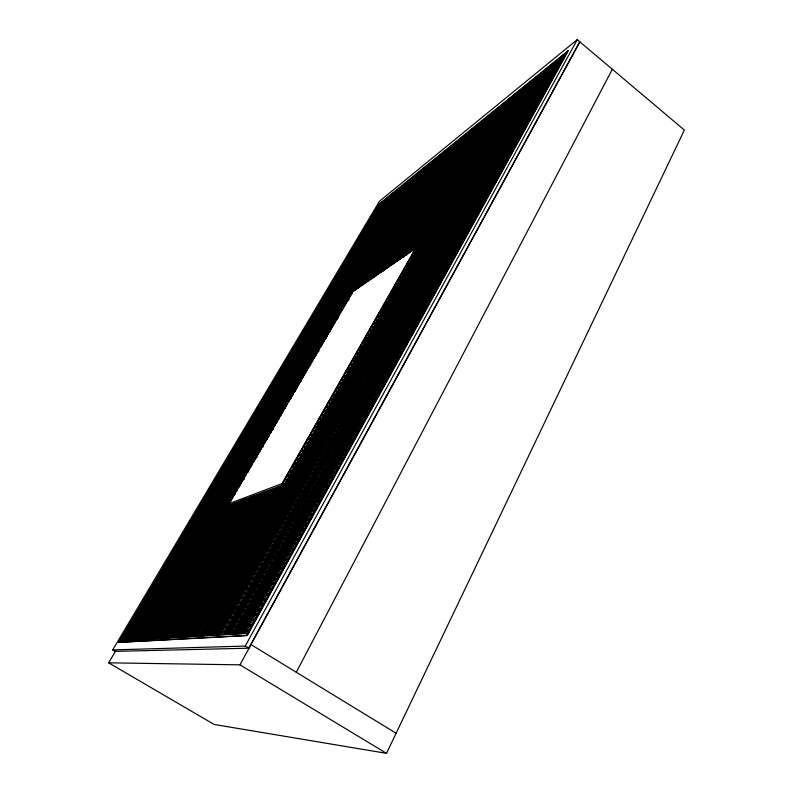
<?xml version="1.0" encoding="UTF-8"?>
<svg xmlns="http://www.w3.org/2000/svg" width="793" height="793" viewBox="0 0 793 793"><rect width="100%" height="100%" fill="white"/><g stroke="black" fill="none" stroke-linecap="round" stroke-linejoin="round"><path stroke-width="1.19" d="M108.631 662.819L214.11 724.445L386.508 753.35L684.369 130.082L579.901 41.89L239.962 664.841L108.631 662.819L115.719 650.865M296.304 672.266L612.325 69.259M248.715 648.198L579.733 41.742L577.245 39.65L379.46 201.253L112.715 649.903L115.193 651.36L248.715 648.198L245.235 646.077L112.715 649.903M245.235 646.077L577.245 39.65M367.228 410.368L368.428 408.197M372.006 401.684L373.196 399.513M427.506 300.825L428.706 298.654M245.315 633.468L563.773 54.677M402.884 348.533L404.073 346.363M247.208 633.359L566.133 52.774M246.246 635.461L567.114 51.248M568.165 50.385L247.01 635.421L118.791 642.3L379.143 203.989L568.343 50.534L247.247 635.57L118.97 642.409L379.728 203.514M463.181 227.71L464.381 225.539M239.734 633.795L555.774 61.17M239.912 633.785L556.032 60.962M241.578 633.686L558.341 59.098M241.756 633.676L558.589 58.88M243.441 633.577L560.919 56.997M243.629 633.567L561.176 56.789M232.508 634.222L545.703 69.348M232.686 634.212L545.961 69.14M347.423 428.607L348.623 426.446M520.258 116.7L521.457 114.529M234.292 634.113L548.201 67.326M234.47 634.103L548.449 67.118M236.086 634.013L550.709 65.284M236.264 634.004L550.957 65.085M395.796 346.888L396.996 344.727M237.9 633.904L553.236 63.232M238.078 633.894L553.484 63.034M227.244 634.529L538.338 75.325M227.422 634.519L538.576 75.127M228.989 634.43L540.776 73.343M229.157 634.42L541.024 73.144M230.733 634.321L543.483 71.152M220.444 634.925L528.971 82.928M222.119 634.826L531.35 80.995M223.814 634.727L533.501 79.25M223.983 634.717L533.739 79.052M225.519 634.628L535.909 77.298M225.698 634.618L536.157 77.099L537.525 78.229M483.026 154.744L484.236 152.583M213.862 635.312L519.385 90.709M214.021 635.302L519.623 90.521M498.083 130.181L499.293 128.02M215.488 635.213L521.705 88.826M215.646 635.203L521.933 88.638M217.123 635.124L524.034 86.943M217.292 635.114L524.262 86.744L525.62 87.854M218.779 635.024L526.374 85.039M218.937 635.015L526.611 84.841M207.488 635.689L510.286 98.094M207.647 635.679L510.514 97.916M209.065 635.59L512.536 96.27M209.223 635.58L512.764 96.082M210.651 635.5L514.806 94.426M210.809 635.49L515.034 94.238M212.246 635.411L517.086 92.573M212.405 635.401L517.323 92.385M201.323 636.045L501.414 105.291M201.481 636.036L501.632 105.112M202.849 635.956L503.614 103.516M202.998 635.946L503.833 103.328M204.386 635.867L505.825 101.722M204.535 635.857L506.043 101.534M205.932 635.778L508.273 99.73M195.356 636.392L280.246 486.813M229.177 503.595L282.219 483.532L415.601 248.447L352.786 291.685M415.819 247.902L492.77 112.309M195.504 636.382L280.405 486.753M282.219 483.532L415.631 248.437M492.988 112.14L416.018 247.773L485.336 200.133M229.118 506.786L227.422 505.696L281.902 485.286L417.614 246.018L419.269 247.257M196.833 636.313L282.516 485.425M317.339 423.997L318.558 421.846M330.78 400.287L331.999 398.136M354.61 358.258L355.829 356.107M382.712 308.685L385.15 304.383M390.652 294.679L393.1 290.367M412.647 255.881L495.129 110.396M198.319 636.224L497.28 108.651M199.816 636.135L499.233 107.065M199.965 636.125L499.451 106.886M188.288 636.809L272.257 489.489M405.867 255.078L482.471 120.665M189.567 636.729L273.526 489.311M407.741 253.661L484.345 119.148M189.705 636.729L273.684 489.261M407.929 253.532L484.553 118.98M190.994 636.65L275.409 488.31M409.971 251.827L486.426 117.453M191.143 636.64L275.567 488.25M410.159 251.698L486.644 117.285M192.441 636.561L277.639 486.942M411.448 251.331L488.746 115.58M193.888 636.482L278.938 486.753M413.549 249.765L490.639 114.033M194.037 636.472L278.928 487.001M413.906 249.359L490.857 113.865M417.941 225.093L419.775 221.881M182.578 637.146L265.605 491.977M397.838 260.798L474.105 127.465L475.374 128.476M182.717 637.136L265.586 492.235M398.8 259.321L474.303 127.296L475.572 128.307M426.684 211.751L427.913 209.6M183.956 637.057L267.588 490.936M400.009 259.004L476.325 125.661M185.344 636.977L268.827 490.768M402.041 257.477L478.159 124.174L479.438 125.185M185.483 636.967L268.986 490.718M402.844 256.278L478.367 124.005L479.646 125.026M186.742 636.898L270.235 490.54M403.459 257.021L480.211 122.509M186.88 636.888L270.215 490.798M404.42 255.544L480.409 122.34M188.149 636.819L272.098 489.549M405.679 255.207L482.273 120.833L483.552 121.864M175.848 637.532L257.933 494.822M388.57 267.34L464.361 135.365M177.176 637.463L259.271 494.614M390.969 264.912L466.324 133.769M178.504 637.384L261.224 493.335M392.931 263.425L468.306 132.173M418.783 219.75L420.012 217.599M179.852 637.304L262.255 493.484M395.073 261.66L470.09 130.716M179.991 637.294L262.404 493.434M394.636 262.612L470.289 130.558M181.21 637.225L264.228 492.195M396.45 261.234L472.093 129.1M181.349 637.215L264.386 492.146M397.243 260.035L472.291 128.932M169.365 637.919L250.4 497.38M380.303 272.078L454.538 143.345L455.777 144.316M169.484 637.909L250.538 497.33M380.481 271.969L454.726 143.186M170.644 637.84L252.263 496.368M381.919 271.315L456.629 141.64M171.922 637.76L253.562 496.18M383.039 271.057L458.542 140.093L459.791 141.075M173.221 637.691L254.86 495.982M384.962 269.6L460.475 138.527M174.529 637.612L256.615 495.02M386.905 268.143L462.418 136.951M400.505 245.909L401.734 243.758M163.11 638.286L243.223 500.066M371.411 278.393L445.369 150.779M443.337 155.517L444.566 153.376L443.346 152.425L369.568 279.79M164.339 638.206L244.313 499.937M372.641 278.056L447.034 149.431M164.468 638.196L245.077 498.817M373.434 276.876L447.222 149.282M165.578 638.137L246.177 498.688M374.504 276.648L449.076 147.776L450.315 148.737M166.837 638.068L247.396 498.767M375.912 276.014L450.949 146.259M409.267 219.691L410.506 217.54M168.096 637.988L248.506 498.628M378.41 273.516L452.644 144.881L454.072 145.704L452.833 144.722L377.964 274.477M168.215 637.978L248.655 498.579M395.786 244.849L397.64 241.637M432.225 181.656L433.464 179.515M407.622 207.102L408.871 204.961M157.073 638.633L235.997 502.772M362.153 285.609L436.1 158.303L437.32 159.244M157.192 638.623L236.136 502.722M362.312 285.5L436.289 158.154L437.498 159.096M392.604 234.619L394.478 231.407M158.263 638.563L237.325 502.564M364.572 283.16L438.083 156.697M159.462 638.494L238.376 502.455M366.386 281.783L439.709 155.378M159.581 638.484L238.515 502.405M367.169 280.603L439.887 155.23M421.113 188.833L422.362 186.692M160.672 638.424L240.2 501.216M367.575 281.465L441.701 153.763M417.961 195.96L419.2 193.819M241.855 500.284L161.881 638.355L241.379 501.305M369.736 279.681L443.535 152.276M150.224 639.039L231.873 499.055M233.122 496.914L234.996 493.712M236.245 491.571L237.484 489.44M238.733 487.298L240.606 484.097M241.855 481.956L243.719 478.754M244.968 476.613L246.217 474.472M247.466 472.341L249.329 469.129M250.578 466.998L251.827 464.857M253.691 461.655L258.052 454.171M259.301 452.04L263.663 444.556M264.912 442.415L278.63 418.912M279.87 416.771L287.353 403.944M288.602 401.813L292.964 394.329M294.213 392.198L296.076 388.986M297.325 386.855L301.687 379.371M302.936 377.23L304.809 374.028M306.048 371.887L307.297 369.756M308.546 367.615L310.41 364.413M311.659 362.272L313.532 359.07M314.781 356.929L319.143 349.455M320.392 347.314L324.753 339.83M325.992 337.699L339.711 314.187M340.96 312.055L348.434 299.229M425.722 166.728L349.683 297.088L306.762 326.379M151.255 638.97L229.276 505.319M354.382 290.516L427.457 165.321M152.405 638.91L230.277 505.22M356.136 289.177L429.033 164.042L430.232 164.974M152.514 638.9L230.416 505.171M356.919 287.998L429.201 163.903L430.401 164.835M231.427 505.072L153.555 638.841L155.24 639.773M357.891 287.829L430.787 162.624L431.987 163.556M153.673 638.831L231.566 505.022M358.059 287.72L430.956 162.476M154.724 638.771L233.211 503.852M359.368 287.155L432.72 161.048M402.12 214.923L403.369 212.782M410.833 199.945L412.073 197.804M155.894 638.702L234.956 502.881M361.608 284.836L434.495 159.601M144.524 639.366L417.029 173.786M144.633 639.366L417.197 173.647M145.625 639.307L418.714 172.418L419.903 173.33M145.734 639.297L418.882 172.279L420.072 173.191M146.735 639.237L420.409 171.04L421.598 171.952M146.844 639.227L420.577 170.901L421.767 171.813M147.855 639.178L422.114 169.652L423.303 170.574M147.964 639.168L422.282 169.514M323.623 339.781L324.872 337.64M148.975 639.108L423.997 168.126M227.422 505.696L352.895 290.674L417.614 246.018M410.824 191.965L412.073 189.824M150.115 639.039L425.554 166.867M138.061 639.743L407.116 181.835L408.276 182.717M138.17 639.743L407.275 181.696M139.122 639.683L408.742 180.507M139.231 639.673L408.91 180.378M410.546 179.049L140.192 639.624L141.808 640.516M141.263 639.555L412.201 177.711M333.912 312.541L335.171 310.41M381.502 231.358L383.376 228.146M142.343 639.495L413.857 176.363M415.354 175.144L143.424 639.436L415.522 175.005M131.856 640.11L397.531 189.616L398.671 190.489M131.955 640.1L397.68 189.487M132.877 640.05L399.266 188.209M133.898 639.991L400.852 186.92M134.929 639.931L402.279 185.75L403.439 186.633M135.028 639.921L402.438 185.621M135.97 639.872L404.043 184.323M137.011 639.812L405.659 183.014M124.907 640.516L386.726 198.379M125.007 640.506L386.875 198.26M388.392 197.021L125.889 640.457L127.326 641.319L125.978 640.457M389.928 195.782L126.86 640.397L128.416 641.259M127.851 640.347L391.306 194.662M127.951 640.338L391.455 194.543M128.843 640.288L393.001 193.284M129.834 640.229L394.399 192.154L395.538 193.026M129.943 640.219L394.557 192.025M130.845 640.169L396.113 190.756M120.139 640.794L379.401 204.326L380.521 205.169M121.081 640.744L380.878 203.127M122.033 640.685L382.216 202.037L383.346 202.889M122.122 640.675L382.365 201.918L383.495 202.76M122.984 640.625L383.862 200.708M123.946 640.575L385.368 199.489M378.955 204.832L566.39 52.556M377.547 207.201L564.586 55.847M377.389 207.459L564.408 56.174M375.823 210.105L562.772 59.138M374.405 212.484L560.958 62.449M374.246 212.752L560.78 62.776M372.829 215.131L559.134 65.769M372.67 215.399L558.956 66.097M371.094 218.055L557.31 69.09M369.508 220.722L555.477 72.431M430.143 172.805L433.047 170.495M368.081 223.13L553.633 75.781M367.922 223.398L553.455 76.118M512.139 109.315L515.044 107.015M366.495 225.807L551.789 79.141M366.336 226.074L551.611 79.478M364.899 228.483L549.945 82.512M364.74 228.751L549.757 82.849M363.303 231.169L548.082 85.882M363.144 231.447L547.904 86.229M361.707 233.866L546.228 89.272M361.549 234.133L546.04 89.619M544.355 92.672L359.943 236.839L361.083 237.682M358.337 239.545L542.481 96.082M356.88 241.984L540.608 99.502M356.721 242.261L540.42 99.849M518.404 117.255L521.328 114.995M535.949 103.665L538.873 101.395M355.105 244.978L538.725 102.931M353.648 247.436L536.831 106.381M353.49 247.703L536.643 106.718M352.023 250.162L534.938 109.83M351.864 250.439L534.74 110.177M350.397 252.908L533.035 113.29M350.238 253.175L532.846 113.637M348.771 255.643L531.122 116.769M348.613 255.921L530.933 117.116M346.977 258.677L529.209 120.249M345.5 261.155L527.295 123.748M527.097 124.095L345.332 261.432L346.491 262.275M517.68 131.469L520.634 129.239M343.855 263.92L525.362 127.257M343.696 264.198L525.174 127.604M342.209 266.686L523.43 130.776M523.241 131.123L342.051 266.963L343.21 267.806M340.564 269.461L521.497 134.304M340.395 269.739L521.298 134.651M338.75 272.524L519.554 137.843M337.253 275.042L517.601 141.392M337.094 275.32L517.403 141.749M335.598 277.837L515.648 144.95M335.429 278.115L515.45 145.307M333.764 280.92L513.686 148.529M332.267 283.448L511.713 152.107M332.098 283.725L511.515 152.464M330.592 286.263L509.74 155.706M330.423 286.541L509.542 156.062M328.748 289.366L507.758 159.314M327.231 291.913L505.765 162.932M505.567 163.299L327.063 292.191L328.243 293.043M325.546 294.748L503.773 166.56M325.378 295.036L503.575 166.927M323.861 297.593L501.781 170.208M323.693 297.871L501.572 170.564M321.998 300.725L499.768 173.855M320.471 303.293L497.756 177.523M320.303 303.58L497.558 177.89M318.776 306.157L495.734 181.201M318.608 306.445L495.536 181.567M317.071 309.022L493.712 184.888M316.903 309.31L493.504 185.255M315.366 311.897L491.68 188.585M491.472 188.962L315.198 312.194L316.377 313.037M313.651 314.781L489.638 192.302M313.483 315.069L489.44 192.669M487.596 196.02L311.936 317.676L313.126 318.518M311.768 317.963L487.388 196.396M310.212 320.57L370.361 279.126M372.393 277.728L379.53 272.812M382.593 270.7L388.709 266.488M390.741 265.08L406.036 254.543M408.068 253.145L415.205 248.229M417.247 246.821L485.544 199.757M357.94 287.869L310.043 320.858L311.243 321.71M362.024 285.064L367.119 281.555M370.172 279.453L375.267 275.934M380.362 272.425L384.446 269.62M390.553 265.407L393.615 263.306M397.689 260.5L401.764 257.685M405.847 254.88L410.943 251.371M308.487 323.475L351.22 294.183M416.335 249.537L483.482 203.504M308.318 323.762L352.062 293.797M416.147 249.884L483.274 203.88M414.005 253.245L481.42 207.27M306.594 326.676L349.475 297.444M414.838 252.888L481.212 207.647M305.027 329.303L348.861 299.566M413.084 255.99L479.349 211.037M348.94 299.704L304.859 329.591L306.058 330.443M412.499 256.605L479.141 211.414M303.293 332.227L346.273 303.223M410.744 259.717L477.267 214.824M303.124 332.515L346.095 303.531M410.556 260.064L477.059 215.2M301.558 335.152L343.676 306.881M408.405 263.445L475.185 218.62M461.189 228.106L464.262 226.035M468.366 223.289L471.439 221.227M301.38 335.449L343.498 307.198M408.207 263.791L474.977 219.007M299.813 338.096L341.852 310.033M406.442 266.914L473.094 222.436M299.635 338.393L342.685 309.666M406.244 267.261L472.876 222.813M298.059 341.04L340.266 313.027M405.114 269.977L470.992 226.253M340.078 313.344L297.881 341.337L299.09 342.179M404.916 270.334L470.784 226.639M296.304 343.993L338.68 316.03M402.745 273.744L468.881 230.089M296.136 344.291L338.492 316.348M402.547 274.091L468.673 230.476M294.55 346.947L337.868 318.528M400.772 277.243L466.77 233.935M294.372 347.245L336.648 319.52M400.574 277.6L466.562 234.322M292.786 349.921L335.241 322.226M398.393 281.019L464.648 237.791M335.052 322.543L292.607 350.219L293.826 351.061M398.195 281.376L464.44 238.178M291.021 352.895L332.594 325.923M397.045 284.132L462.527 241.667M290.843 353.192L332.416 326.25M396.847 284.489L462.309 242.053M289.257 355.869L330.74 329.125M395.043 287.671L460.396 245.552M289.078 356.166L331.593 328.778M394.845 288.028L460.178 245.939M287.482 358.862L329.125 332.178M392.654 291.477L458.255 249.448M287.304 359.16L329.987 331.831M392.446 291.834L458.037 249.845M285.698 361.856L327.261 335.389M390.642 295.036L456.104 253.363M327.331 335.548L285.52 362.153L286.749 363.006M390.037 295.65L455.886 253.75M283.914 364.859L326.686 337.798M388.233 298.862L453.953 257.279M324.406 339.444L283.735 365.157L284.965 366.009M388.025 299.219L453.735 257.675M282.13 367.863L324.02 341.535M386.855 302.034L451.782 261.224M281.951 368.17L322.781 342.517M386.657 302.391L451.574 261.611M280.335 370.886L321.086 345.431M383.782 306.276L449.621 265.169M280.157 371.183L321.948 345.104M384.625 305.989L449.403 265.566M278.541 373.909L319.45 348.524M382.395 309.478L447.44 269.134M278.363 374.207L319.262 348.851M382.196 309.845L447.222 269.531M276.737 376.943L318.865 350.982M379.956 313.344L445.26 273.109M276.559 377.24L318.677 351.309M379.758 313.701L445.042 273.506M274.933 379.976L315.921 354.897M378.965 316.318L443.069 277.094M315.723 355.224L274.755 380.283L275.994 381.126M377.716 317.329L442.851 277.5M273.129 383.029L313.215 358.664M376.516 320.203L440.868 281.099M272.941 383.326L314.078 358.357M376.308 320.57L440.65 281.505M271.315 386.082L311.56 361.796M374.048 324.099L438.658 285.113M271.127 386.389L312.432 361.489M373.85 324.456L438.44 285.52M269.491 389.135L310.707 364.453M371.996 327.747L436.447 289.148M269.313 389.442L310.777 364.631M372.442 327.727L436.229 289.544M420.914 300.834L424.086 298.941M267.677 392.208L307.981 368.239M369.518 331.662L434.227 293.192M267.489 392.515L307.793 368.576M370.371 331.395L434.009 293.588M265.843 395.281L306.316 371.402M367.03 335.578L431.997 297.246M265.665 395.588L306.128 371.739M367.893 335.32L431.779 297.653M264.01 398.373L304.393 374.722M366.019 338.641L429.766 301.31M263.831 398.681L304.453 374.911M365.395 339.255L429.538 301.727M262.176 401.456L302.718 377.914M363.521 342.586L427.526 305.394M302.52 378.241L261.997 401.773L263.246 402.616M363.313 342.953L427.298 305.811M260.342 404.559L301.033 381.106M361.013 346.531L425.276 309.498M260.154 404.866L300.844 381.433M360.805 346.908L425.048 309.904M258.498 407.661L298.277 384.922M359.576 349.882L423.016 313.612M298.089 385.259L258.31 407.979L259.559 408.821M359.358 350.248L422.788 314.018M256.645 410.784L297.405 387.668M357.465 353.609L420.746 317.735M296.136 388.61L256.456 411.091L257.715 411.944M357.256 353.985L420.518 318.142M254.791 413.906L295.71 390.89M354.937 357.593L418.476 321.869M254.603 414.214L293.36 392.446M354.729 357.97L418.248 322.285M252.927 417.029L292.934 394.736M353.48 360.984L416.196 326.022M252.749 417.346L292.736 395.073M353.272 361.36L415.968 326.438M251.064 420.171L290.972 398.126M351.358 364.75L413.906 330.195M250.885 420.478L290.773 398.463M351.15 365.127L413.678 330.612M249.2 423.313L288.176 401.972M348.811 368.765L411.607 334.378M249.012 423.631L287.978 402.309M348.593 369.141L411.379 334.795M247.327 426.465L286.461 405.233M347.344 372.195L409.307 338.571M247.138 426.783L286.263 405.57M347.126 372.571L409.069 338.988M245.453 429.628L285.569 408.058M345.193 376.001L406.987 342.784M245.265 429.945L284.548 408.841M344.559 376.606L406.759 343.2M243.57 432.8L282.754 411.924M342.626 380.045L404.668 347.007M243.382 433.117L282.556 412.271M342.407 380.432L404.44 347.433M396.302 353.827L399.573 352.102M241.687 435.972L279.939 415.8M340.048 384.099L402.338 351.249M241.498 436.289L280.831 415.572M339.83 384.486L402.11 351.666M239.793 439.153L278.194 419.101M338.552 387.589L400.009 355.502M239.605 439.481L279.096 418.873M337.243 388.54L399.771 355.928M237.9 442.345L277.292 421.985M336.381 391.445L397.66 359.764M237.702 442.672L275.994 422.897M336.163 391.831L397.422 360.191M235.997 445.547L274.447 425.881M333.784 395.529L395.31 364.046M235.808 445.874L274.249 426.228M333.566 395.915L395.073 364.483M234.094 448.759L272.703 429.211M331.167 399.622L392.951 368.349M233.895 449.076L273.605 429.003M330.949 400.009L392.713 368.785M232.18 451.97L270.948 432.562M329.66 403.171L390.582 372.66M270.75 432.909L231.992 452.297L233.271 453.14M329.432 403.558L390.344 373.097M230.267 455.202L268.916 436.061M327.459 407.067L388.203 376.992M230.069 455.519L268.718 436.408M327.241 407.463L387.965 377.428M228.344 458.433L267.162 439.431M324.823 411.2L385.814 381.334M265.843 440.323L228.156 458.75L229.445 459.603M324.605 411.587L385.576 381.77M226.421 461.675L264.277 443.346M322.186 415.334L383.425 385.695M264.079 443.703L226.233 461.992L227.522 462.844M321.958 415.72L383.188 386.132M224.488 464.916L263.345 446.34M319.966 419.269L381.017 390.067M263.415 446.558L224.3 465.243L225.589 466.096M320.422 419.328L380.779 390.503M222.555 468.177L260.461 450.275M317.299 423.412L378.608 394.458M222.367 468.504L260.253 450.632M317.081 423.809L378.37 394.894M220.623 471.439L258.677 453.685M315.753 427.06L376.189 398.859M220.424 471.766L258.468 454.042M315.525 427.457L375.951 399.295M218.67 474.72L256.882 457.115M314.197 430.718L373.761 403.28M218.481 475.047L256.674 457.472M313.978 431.114L373.523 403.716M216.727 478.001L253.701 461.189M310.836 435.218L371.332 407.711M216.529 478.328L253.76 461.427M311.292 435.307L371.084 408.157M214.774 481.292L251.896 464.639M309.26 438.906L368.884 412.162M251.688 464.995L214.576 481.619L215.884 482.461M309.042 439.302L368.636 412.608M212.811 484.582L248.962 468.594M306.564 443.109L366.435 416.632M212.613 484.919L249.884 468.455M306.336 443.515L366.188 417.078M210.849 487.893L248.278 471.567M304.988 446.836L363.967 421.113M248.07 471.924L210.651 488.22L211.959 489.073M304.76 447.242L363.719 421.559M208.876 491.204L245.057 475.661M302.708 450.88L361.499 425.613M208.688 491.541L245.116 475.899M302.044 451.475L361.251 426.059M206.904 494.535L244.363 478.675M299.992 455.123L359.021 430.123M206.705 494.862L244.155 479.031M299.764 455.529L358.773 430.579M204.931 497.865L241.399 482.659M297.256 459.365L356.533 434.653M204.733 498.202L241.191 483.016M297.028 459.771L356.285 435.109M202.949 501.206L239.575 486.168M294.51 463.627L354.035 439.203M239.357 486.535L202.74 501.543L204.069 502.385M294.282 464.034L353.787 439.659M200.956 504.556L237.454 489.816M293.351 467.246L351.527 443.763M200.758 504.893L237.523 490.074M292.676 467.84L351.279 444.219M198.964 507.907L235.62 493.355M290.595 471.538L349.019 448.342M198.765 508.244L235.402 493.722M290.367 471.944L348.761 448.798M196.961 511.277L232.617 497.37M287.829 475.82L346.491 452.932M196.763 511.614L232.408 497.736M287.601 476.236L346.234 453.398M225.767 501.781L229.227 500.442M194.959 514.657L230.763 500.928M286.204 479.686L343.954 457.551M230.555 501.295L194.761 514.994L196.089 515.837M285.976 480.092L343.706 458.007M212.306 509.691L215.775 508.372M192.947 518.037L227.472 505.042M283.874 483.829L341.416 462.18M192.749 518.374L227.532 505.31M283.19 484.414L341.159 462.636M190.935 521.427L338.869 466.819M190.736 521.764L338.611 467.285M188.912 524.827L336.301 471.478M188.714 525.174L336.044 471.954M186.89 528.237L333.734 476.157M333.476 476.633L186.682 528.584L188.03 529.427M184.858 531.657L331.157 480.855M184.66 532.004L330.899 481.321M251.203 510.484L254.692 509.284M182.826 535.087L328.57 485.564M182.618 535.424L328.312 486.04M180.784 538.516L325.973 490.292M325.715 490.768L180.576 538.863L181.924 539.706M188.972 537.396L194.84 535.473M178.732 541.966L323.366 495.04M178.534 542.313L323.108 495.516M215.26 531.835L218.799 530.695M176.69 545.415L320.749 499.808M320.481 500.284L176.482 545.762L177.83 546.615M174.629 548.885L318.122 504.586M317.854 505.072L174.42 549.232L175.778 550.074M199.37 542.898L202.909 541.817M172.567 552.354L315.485 509.384M172.359 552.701L315.217 509.869M247.168 531.786L250.717 530.735M170.505 555.834L312.839 514.201M312.581 514.687L170.297 556.18L171.655 557.033M168.423 559.323L310.182 519.038M168.215 559.68L309.924 519.524M166.352 562.822L307.525 523.886M307.258 524.371L166.143 563.179L167.501 564.021M173.459 562.406L177.027 561.434M202.017 554.654L205.585 553.683M164.27 566.331L304.849 528.762M304.581 529.248L164.062 566.688L165.42 567.53M162.178 569.85L302.163 533.649M161.97 570.207L301.895 534.135M160.087 573.379L299.467 538.546M299.199 539.042L159.869 573.735L161.247 574.578M157.985 576.917L296.76 543.473M157.767 577.264L296.493 543.968M155.874 580.456L294.054 548.419M155.666 580.813L293.777 548.915M153.763 584.015L291.328 553.375M153.555 584.372L291.051 553.871M151.651 587.583L288.593 558.351M288.315 558.857L151.433 587.94L152.821 588.783M149.53 591.152L285.847 563.357M149.312 591.509L285.569 563.853M147.399 594.74L283.091 568.373M282.814 568.868L147.191 595.097L148.578 595.94M145.268 598.328L280.325 573.408M145.05 598.685L280.048 573.904M262.592 578.603L265.011 578.166M275.895 576.204L278.323 575.768M143.127 601.927L277.55 578.454M142.909 602.293L277.272 578.959M167.392 599.201L169.821 598.784M256.089 584.104L258.518 583.688M140.985 605.545L274.765 583.529M140.767 605.902L274.487 584.035M209.283 595.999L211.721 595.602M138.834 609.163L271.969 588.624M138.616 609.53L271.692 589.13M136.674 612.791L269.164 593.729M136.455 613.158L268.877 594.244M261.046 596.812L263.484 596.465M134.513 616.429L266.339 598.864M134.295 616.795L266.061 599.379M254.513 602.313L256.962 602.006M132.342 620.086L263.514 604.008M263.236 604.534L132.134 620.453L133.531 621.296M139.687 620.562L142.145 620.275M234.411 609.371L238.098 608.935M130.171 623.744L260.679 609.183M129.953 624.111L260.391 609.698M209.699 616.548L212.147 616.29M224.379 614.971L226.828 614.714M127.99 627.412L257.824 614.367M127.772 627.778L257.537 614.892M125.809 631.089L254.969 619.581M254.682 620.106L125.591 631.466L126.999 632.299M123.619 634.787L252.095 624.805M123.401 635.153L251.807 625.33M129.725 635.629L133.412 635.362M183.758 631.664L186.216 631.486M216.915 629.236L220.603 628.968M121.418 638.484L249.21 630.058M121.2 638.851L248.923 630.584M137.417 638.781L141.114 638.553M163.318 637.185L165.787 637.027M176.879 636.343L179.347 636.194M120.04 640.803L247.406 633.349M239.962 664.841L386.508 753.35M251.014 644.59L396.103 733.257M281.902 485.286L283.785 486.535M379.252 204.445L380.372 205.288M395.955 190.885L397.105 191.757M392.852 193.413L393.992 194.275M400.693 187.049L401.843 187.931M399.107 188.338L400.257 189.21M405.501 183.143L406.66 184.035M403.885 184.452L405.045 185.344M437.905 156.845L439.114 157.787M448.888 147.924L450.127 148.886M458.354 140.242L459.603 141.223M468.108 132.332L469.367 133.333"/></g></svg>
